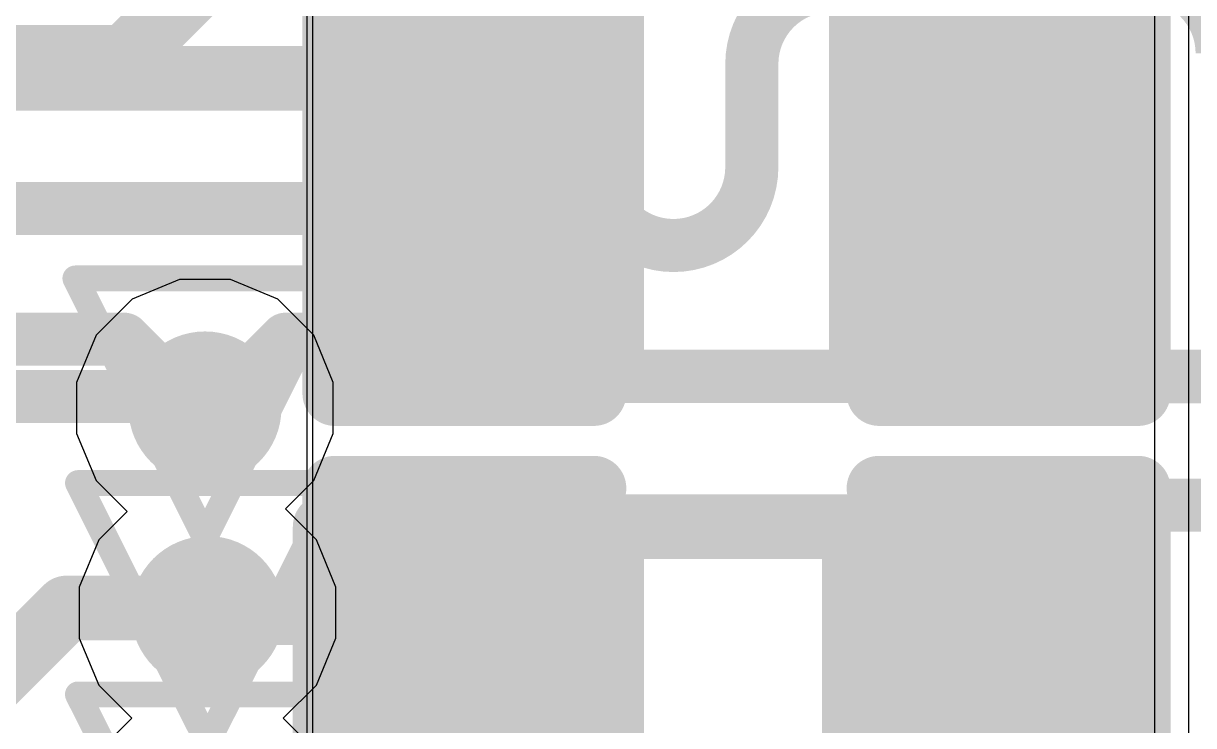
# Model space of a CAD drawing. Header units: inches. Extents: x -6 to 283, y -12 to 154.
# Drawn here: x 13.819 to 16.113, y 3.794 to 5.172 of the extents above; entities that cross this region are included whole.
import ezdxf

# ---------------------------------------------------------------- set-up
doc = ezdxf.new("R2010")
doc.units = ezdxf.units.IN
for name, color, linetype in [('Bottom Layer', 5, 'Continuous'), ('Bottom Overlay', 54, 'Continuous'), ('Bottom Paste', 16, 'Continuous'), ('Bottom Solder', 6, 'Continuous'), ('Drill Drawing', 1, 'Continuous'), ('GND-1', 16, 'Continuous'), ('GND-2', 90, 'Continuous'), ('GND-3', 216, 'Continuous'), ('GND-4', 54, 'Continuous'), ('PWR-1', 156, 'Continuous'), ('PWR-2', 130, 'Continuous'), ('Signal L1', 76, 'Continuous'), ('Signal L2', 6, 'Continuous'), ('Top Layer', 1, 'Continuous'), ('Top Overlay', 2, 'Continuous'), ('Top Paste', 8, 'Continuous'), ('Top Solder', 216, 'Continuous'), ('Via Holes', 16, 'Continuous')]:
    doc.layers.add(name, color=color, linetype=linetype)

# ---------------------------------------------------------------- blocks, each defined once
blk = doc.blocks.new('R___0402_B_89')
at = {"layer": 'Bottom Layer'}
for points in [[(-0.2413, 0.3175), (-0.2413, -0.3175), (-0.6985, -0.3175), (-0.6985, 0.3175)], [(0.6985, 0.3175), (0.6985, -0.3175), (0.2413, -0.3175), (0.2413, 0.3175)]]:
    blk.add_hatch(color=5, dxfattribs=at).paths.add_polyline_path(points)
at = {"layer": 'Bottom Paste'}
for points in [[(-0.2413, 0.3175), (-0.2413, -0.3175), (-0.6985, -0.3175), (-0.6985, 0.3175)], [(0.6985, 0.3175), (0.6985, -0.3175), (0.2413, -0.3175), (0.2413, 0.3175)]]:
    blk.add_hatch(color=16, dxfattribs=at).paths.add_polyline_path(points)
at = {"layer": 'Bottom Solder'}
for points in [[(-0.1863, 0.3725), (-0.1863, -0.3725), (-0.7535, -0.3725), (-0.7535, 0.3725)], [(0.7535, 0.3725), (0.7535, -0.3725), (0.1863, -0.3725), (0.1863, 0.3725)]]:
    blk.add_hatch(color=6, dxfattribs=at).paths.add_polyline_path(points)
at = {"layer": 'Bottom Overlay'}
for points in [[(0.7874, 0.4064, 0.127, 0.127, 0), (-0.7874, 0.4064, 0.127, 0.127, 0)], [(-0.7874, 0.4064, 0.127, 0.127, 0), (-0.7874, -0.4064, 0.127, 0.127, 0)], [(0.7874, 0.4064, 0.127, 0.127, 0), (0.7874, -0.4064, 0.127, 0.127, 0)], [(0.8128, 0.4318, 0.00323, 0.00323, 0), (-0.8128, 0.4318, 0.00323, 0.00323, 0)], [(0.7874, -0.4064, 0.127, 0.127, 0), (-0.7874, -0.4064, 0.127, 0.127, 0)]]:
    blk.add_lwpolyline(points, format="xyseb", dxfattribs=at)
for points in [[(-0.8191, 0.4064, 0.0635, 0.0635, 1), (-0.7556, 0.4064, 0.0635, 0.0635, 1)], [(-0.8191, 0.4064, 0.0635, 0.0635, 1), (-0.7556, 0.4064, 0.0635, 0.0635, 1)], [(0.7556, 0.4064, 0.0635, 0.0635, 1), (0.8191, 0.4064, 0.0635, 0.0635, 1)], [(0.7556, 0.4064, 0.0635, 0.0635, 1), (0.8191, 0.4064, 0.0635, 0.0635, 1)], [(-0.8136, 0.4318, 0.00161, 0.00161, 1), (-0.812, 0.4318, 0.00161, 0.00161, 1)], [(0.812, 0.4318, 0.00161, 0.00161, 1), (0.8136, 0.4318, 0.00161, 0.00161, 1)], [(-0.8191, -0.4064, 0.0635, 0.0635, 1), (-0.7556, -0.4064, 0.0635, 0.0635, 1)], [(-0.8191, -0.4064, 0.0635, 0.0635, 1), (-0.7556, -0.4064, 0.0635, 0.0635, 1)], [(0.7556, -0.4064, 0.0635, 0.0635, 1), (0.8191, -0.4064, 0.0635, 0.0635, 1)], [(0.7556, -0.4064, 0.0635, 0.0635, 1), (0.8191, -0.4064, 0.0635, 0.0635, 1)]]:
    blk.add_lwpolyline(points, format="xyseb", close=True, dxfattribs=at)
blk = doc.blocks.new('C___0402_215')
at = {"layer": 'Top Layer'}
for points in [[(-0.6985, -0.3175), (-0.6985, 0.3175), (-0.2413, 0.3175), (-0.2413, -0.3175)], [(0.2413, -0.3175), (0.2413, 0.3175), (0.6985, 0.3175), (0.6985, -0.3175)]]:
    blk.add_hatch(color=1, dxfattribs=at).paths.add_polyline_path(points)
at = {"layer": 'Top Paste'}
for points in [[(-0.6985, -0.3175), (-0.6985, 0.3175), (-0.2413, 0.3175), (-0.2413, -0.3175)], [(0.2413, -0.3175), (0.2413, 0.3175), (0.6985, 0.3175), (0.6985, -0.3175)]]:
    blk.add_hatch(color=8, dxfattribs=at).paths.add_polyline_path(points)
at = {"layer": 'Top Solder'}
for points in [[(-0.7585, -0.3775), (-0.7585, 0.3775), (-0.1813, 0.3775), (-0.1813, -0.3775)], [(0.1813, -0.3775), (0.1813, 0.3775), (0.7585, 0.3775), (0.7585, -0.3775)]]:
    blk.add_hatch(color=216, dxfattribs=at).paths.add_polyline_path(points)
at = {"layer": 'Top Overlay'}
for points in [[(-0.7874, 0.4064, 0.127, 0.127, 0), (-0.2794, 0.4064, 0.127, 0.127, 0)], [(-0.7874, -0.4064, 0.127, 0.127, 0), (-0.7874, 0.4064, 0.127, 0.127, 0)], [(0.2794, 0.4064, 0.127, 0.127, 0), (0.7874, 0.4064, 0.127, 0.127, 0)], [(0.7874, -0.4064, 0.127, 0.127, 0), (0.7874, 0.4064, 0.127, 0.127, 0)], [(-0.7874, -0.4064, 0.127, 0.127, 0), (-0.2794, -0.4064, 0.127, 0.127, 0)], [(0.2794, -0.4064, 0.127, 0.127, 0), (0.7874, -0.4064, 0.127, 0.127, 0)]]:
    blk.add_lwpolyline(points, format="xyseb", dxfattribs=at)
for points in [[(-0.8191, 0.4064, 0.0635, 0.0635, 1), (-0.7556, 0.4064, 0.0635, 0.0635, 1)], [(-0.8191, 0.4064, 0.0635, 0.0635, 1), (-0.7556, 0.4064, 0.0635, 0.0635, 1)], [(-0.3112, 0.4064, 0.0635, 0.0635, 1), (-0.2477, 0.4064, 0.0635, 0.0635, 1)], [(0.2477, 0.4064, 0.0635, 0.0635, 1), (0.3111, 0.4064, 0.0635, 0.0635, 1)], [(0.7556, 0.4064, 0.0635, 0.0635, 1), (0.8191, 0.4064, 0.0635, 0.0635, 1)], [(0.7556, 0.4064, 0.0635, 0.0635, 1), (0.8191, 0.4064, 0.0635, 0.0635, 1)], [(-0.8191, -0.4064, 0.0635, 0.0635, 1), (-0.7556, -0.4064, 0.0635, 0.0635, 1)], [(-0.8191, -0.4064, 0.0635, 0.0635, 1), (-0.7556, -0.4064, 0.0635, 0.0635, 1)], [(-0.3112, -0.4064, 0.0635, 0.0635, 1), (-0.2477, -0.4064, 0.0635, 0.0635, 1)], [(0.2477, -0.4064, 0.0635, 0.0635, 1), (0.3111, -0.4064, 0.0635, 0.0635, 1)], [(0.7556, -0.4064, 0.0635, 0.0635, 1), (0.8191, -0.4064, 0.0635, 0.0635, 1)], [(0.7556, -0.4064, 0.0635, 0.0635, 1), (0.8191, -0.4064, 0.0635, 0.0635, 1)]]:
    blk.add_lwpolyline(points, format="xyseb", close=True, dxfattribs=at)
blk = doc.blocks.new('C___0402_216')
at = {"layer": 'Top Layer'}
for points in [[(-0.6985, -0.3175), (-0.6985, 0.3175), (-0.2413, 0.3175), (-0.2413, -0.3175)], [(0.2413, -0.3175), (0.2413, 0.3175), (0.6985, 0.3175), (0.6985, -0.3175)]]:
    blk.add_hatch(color=1, dxfattribs=at).paths.add_polyline_path(points)
at = {"layer": 'Top Paste'}
for points in [[(-0.6985, -0.3175), (-0.6985, 0.3175), (-0.2413, 0.3175), (-0.2413, -0.3175)], [(0.2413, -0.3175), (0.2413, 0.3175), (0.6985, 0.3175), (0.6985, -0.3175)]]:
    blk.add_hatch(color=8, dxfattribs=at).paths.add_polyline_path(points)
at = {"layer": 'Top Solder'}
for points in [[(-0.7585, -0.3775), (-0.7585, 0.3775), (-0.1813, 0.3775), (-0.1813, -0.3775)], [(0.1813, -0.3775), (0.1813, 0.3775), (0.7585, 0.3775), (0.7585, -0.3775)]]:
    blk.add_hatch(color=216, dxfattribs=at).paths.add_polyline_path(points)
at = {"layer": 'Top Overlay'}
for points in [[(-0.7874, 0.4064, 0.127, 0.127, 0), (-0.2794, 0.4064, 0.127, 0.127, 0)], [(-0.7874, -0.4064, 0.127, 0.127, 0), (-0.7874, 0.4064, 0.127, 0.127, 0)], [(0.2794, 0.4064, 0.127, 0.127, 0), (0.7874, 0.4064, 0.127, 0.127, 0)], [(0.7874, -0.4064, 0.127, 0.127, 0), (0.7874, 0.4064, 0.127, 0.127, 0)], [(-0.7874, -0.4064, 0.127, 0.127, 0), (-0.2794, -0.4064, 0.127, 0.127, 0)], [(0.2794, -0.4064, 0.127, 0.127, 0), (0.7874, -0.4064, 0.127, 0.127, 0)]]:
    blk.add_lwpolyline(points, format="xyseb", dxfattribs=at)
for points in [[(-0.8191, 0.4064, 0.0635, 0.0635, 1), (-0.7556, 0.4064, 0.0635, 0.0635, 1)], [(-0.8191, 0.4064, 0.0635, 0.0635, 1), (-0.7556, 0.4064, 0.0635, 0.0635, 1)], [(-0.3111, 0.4064, 0.0635, 0.0635, 1), (-0.2477, 0.4064, 0.0635, 0.0635, 1)], [(0.2477, 0.4064, 0.0635, 0.0635, 1), (0.3111, 0.4064, 0.0635, 0.0635, 1)], [(0.7556, 0.4064, 0.0635, 0.0635, 1), (0.8191, 0.4064, 0.0635, 0.0635, 1)], [(0.7556, 0.4064, 0.0635, 0.0635, 1), (0.8191, 0.4064, 0.0635, 0.0635, 1)], [(-0.8191, -0.4064, 0.0635, 0.0635, 1), (-0.7556, -0.4064, 0.0635, 0.0635, 1)], [(-0.8191, -0.4064, 0.0635, 0.0635, 1), (-0.7556, -0.4064, 0.0635, 0.0635, 1)], [(-0.3111, -0.4064, 0.0635, 0.0635, 1), (-0.2477, -0.4064, 0.0635, 0.0635, 1)], [(0.2477, -0.4064, 0.0635, 0.0635, 1), (0.3111, -0.4064, 0.0635, 0.0635, 1)], [(0.7556, -0.4064, 0.0635, 0.0635, 1), (0.8191, -0.4064, 0.0635, 0.0635, 1)], [(0.7556, -0.4064, 0.0635, 0.0635, 1), (0.8191, -0.4064, 0.0635, 0.0635, 1)]]:
    blk.add_lwpolyline(points, format="xyseb", close=True, dxfattribs=at)

msp = doc.modelspace()

# ---------------------------------------------------------------- hatches: boundary and pattern name
at = {"layer": 'Bottom Layer'}
h = msp.add_hatch(color=5, dxfattribs=at)
edge = h.paths.add_edge_path()
edge.add_arc((14.1751, 4.4172), 0.15, 0, 360)
h = msp.add_hatch(color=5, dxfattribs=at)
edge = h.paths.add_edge_path()
edge.add_arc((14.1802, 4.0157), 0.15, 0, 360)
at = {"layer": 'GND-1'}
h = msp.add_hatch(color=16, dxfattribs=at)
edge = h.paths.add_edge_path()
edge.add_arc((14.1751, 4.4172), 0.15, 0, 360)
h = msp.add_hatch(color=16, dxfattribs=at)
edge = h.paths.add_edge_path()
edge.add_arc((14.1802, 4.0157), 0.15, 0, 360)
at = {"layer": 'GND-2'}
h = msp.add_hatch(color=90, dxfattribs=at)
edge = h.paths.add_edge_path()
edge.add_arc((14.1751, 4.4172), 0.15, 0, 360)
h = msp.add_hatch(color=90, dxfattribs=at)
edge = h.paths.add_edge_path()
edge.add_arc((14.1802, 4.0157), 0.15, 0, 360)
at = {"layer": 'GND-3'}
h = msp.add_hatch(color=216, dxfattribs=at)
edge = h.paths.add_edge_path()
edge.add_arc((14.1751, 4.4172), 0.15, 0, 360)
h = msp.add_hatch(color=216, dxfattribs=at)
edge = h.paths.add_edge_path()
edge.add_arc((14.1802, 4.0157), 0.15, 0, 360)
at = {"layer": 'GND-4'}
h = msp.add_hatch(color=54, dxfattribs=at)
edge = h.paths.add_edge_path()
edge.add_arc((14.1751, 4.4172), 0.15, 0, 360)
h = msp.add_hatch(color=54, dxfattribs=at)
edge = h.paths.add_edge_path()
edge.add_arc((14.1802, 4.0157), 0.15, 0, 360)
at = {"layer": 'PWR-1'}
h = msp.add_hatch(color=156, dxfattribs=at)
edge = h.paths.add_edge_path()
edge.add_arc((14.1751, 4.4172), 0.15, 0, 360)
h = msp.add_hatch(color=156, dxfattribs=at)
edge = h.paths.add_edge_path()
edge.add_arc((14.1802, 4.0157), 0.15, 0, 360)
at = {"layer": 'PWR-2'}
h = msp.add_hatch(color=130, dxfattribs=at)
edge = h.paths.add_edge_path()
edge.add_arc((14.1751, 4.4172), 0.15, 0, 360)
h = msp.add_hatch(color=130, dxfattribs=at)
edge = h.paths.add_edge_path()
edge.add_arc((14.1802, 4.0157), 0.15, 0, 360)
at = {"layer": 'Signal L1'}
h = msp.add_hatch(color=76, dxfattribs=at)
edge = h.paths.add_edge_path()
edge.add_arc((14.1751, 4.4172), 0.15, 0, 360)
h = msp.add_hatch(color=76, dxfattribs=at)
edge = h.paths.add_edge_path()
edge.add_arc((14.1802, 4.0157), 0.15, 0, 360)
at = {"layer": 'Signal L2'}
h = msp.add_hatch(color=6, dxfattribs=at)
edge = h.paths.add_edge_path()
edge.add_arc((14.1751, 4.4172), 0.15, 0, 360)
h = msp.add_hatch(color=6, dxfattribs=at)
edge = h.paths.add_edge_path()
edge.add_arc((14.1802, 4.0157), 0.15, 0, 360)
at = {"layer": 'Top Layer'}
h = msp.add_hatch(color=1, dxfattribs=at)
edge = h.paths.add_edge_path()
edge.add_arc((14.1751, 4.4172), 0.15, 0, 360)
h = msp.add_hatch(color=1, dxfattribs=at)
edge = h.paths.add_edge_path()
edge.add_arc((14.1802, 4.0157), 0.15, 0, 360)
at = {"layer": 'Via Holes'}
h = msp.add_hatch(color=7, dxfattribs=at)
edge = h.paths.add_edge_path()
edge.add_arc((14.1751, 4.4172), 0.075, 0, 360)
h = msp.add_hatch(color=7, dxfattribs=at)
edge = h.paths.add_edge_path()
edge.add_arc((14.1802, 4.0157), 0.075, 0, 360)

# ---------------------------------------------------------------- linework, layer by layer
at = {"layer": 'Bottom Layer'}
msp.add_line((14.3749, 5.8935), (14.3749, 1.3183), dxfattribs=at)
for points in [[(14.0192, 5.1051, 0.127, 0.127, 0), (14.5632, 5.6491, 0.127, 0.127, 0)], [(15.8618, 5.1129, 0.1041, 0.1041, -1), (16.1691, 5.1129, 0.1041, 0.1041, 0)], [(15.2471, 5.092, 0.1041, 0.1041, -1), (15.5544, 5.092, 0.1041, 0.1041, 0)], [(14.6324, 5.0502, 0.1041, 0.1041, -1), (14.9398, 5.0502, 0.1041, 0.1041, 0)], [(11.7449, 5.1051, 0.127, 0.127, 0), (14.0192, 5.1051, 0.127, 0.127, 0)], [(15.8618, 4.8894, 0.1041, 0.1041, 0), (15.8618, 5.1129, 0.1041, 0.1041, 0)], [(15.2471, 4.8894, 0.1041, 0.1041, 0), (15.2471, 5.092, 0.1041, 0.1041, 0)], [(15.5544, 4.8894, 0.1041, 0.1041, 0), (15.5544, 5.092, 0.1041, 0.1041, 0)], [(14.6324, 4.9622, 0.1041, 0.1041, 0), (14.6324, 5.0502, 0.1041, 0.1041, 0)], [(14.9398, 4.8894, 0.1041, 0.1041, 0), (14.9398, 5.0502, 0.1041, 0.1041, 0)], [(14.6324, 4.9622, 0.1041, 0.1041, -0.414214), (14.4787, 4.8085, 0.1041, 0.1041, 0)], [(15.2471, 4.8894, 0.1041, 0.1041, -1), (14.9398, 4.8894, 0.1041, 0.1041, 0)], [(15.8618, 4.8894, 0.1041, 0.1041, -1), (15.5544, 4.8894, 0.1041, 0.1041, 0)], [(12.7829, 4.8085, 0.1041, 0.1041, 0), (14.4267, 4.8085, 0.1041, 0.1041, 0)], [(14.4267, 4.8085, 0.1041, 0.1041, 0), (14.4787, 4.8085, 0.1041, 0.1041, 0)], [(13.1585, 4.552, 0.1041, 0.1041, 0), (14.0162, 4.552, 0.1041, 0.1041, 0)], [(14.0162, 4.552, 0.1041, 0.1041, 0), (14.1109, 4.4573, 0.1041, 0.1041, 0)], [(14.1993, 4.4172, 0.1041, 0.1041, 0), (14.3341, 4.552, 0.1041, 0.1041, 0)], [(14.3341, 4.552, 0.1041, 0.1041, 0), (14.6207, 4.552, 0.1041, 0.1041, 0)], [(14.6207, 4.552, 0.1041, 0.1041, 0), (14.6936, 4.4791, 0.1041, 0.1041, 0)], [(14.6936, 4.4791, 0.1041, 0.1041, 0), (16.4472, 4.4791, 0.1041, 0.1041, 0)], [(14.1109, 4.4573, 0.1041, 0.1041, 0), (14.1751, 4.4573, 0.1041, 0.1041, 0)], [(14.1751, 4.4172, 0.1041, 0.1041, 0), (14.1993, 4.4172, 0.1041, 0.1041, 0)], [(13.4843, 3.605, 0.127, 0.127, 0), (13.904, 4.0246, 0.127, 0.127, 0)], [(13.904, 4.0246, 0.127, 0.127, 0), (14.1713, 4.0246, 0.127, 0.127, 0)], [(14.1713, 4.0246, 0.127, 0.127, 0), (14.1802, 4.0157, 0.127, 0.127, 0)]]:
    msp.add_lwpolyline(points, format="xyseb", dxfattribs=at)
for points in [[(13.9875, 5.1051, 0.0635, 0.0635, 1), (14.051, 5.1051, 0.0635, 0.0635, 1)], [(13.9875, 5.1051, 0.0635, 0.0635, 1), (14.051, 5.1051, 0.0635, 0.0635, 1)], [(15.8357, 5.1129, 0.0521, 0.0521, 1), (15.8878, 5.1129, 0.0521, 0.0521, 1)], [(15.8357, 5.1129, 0.0521, 0.0521, 1), (15.8878, 5.1129, 0.0521, 0.0521, 1)], [(15.2211, 5.092, 0.0521, 0.0521, 1), (15.2731, 5.092, 0.0521, 0.0521, 1)], [(15.2211, 5.092, 0.0521, 0.0521, 1), (15.2731, 5.092, 0.0521, 0.0521, 1)], [(15.5284, 5.092, 0.0521, 0.0521, 1), (15.5805, 5.092, 0.0521, 0.0521, 1)], [(15.5284, 5.092, 0.0521, 0.0521, 1), (15.5805, 5.092, 0.0521, 0.0521, 1)], [(14.6064, 5.0502, 0.0521, 0.0521, 1), (14.6585, 5.0502, 0.0521, 0.0521, 1)], [(14.6064, 5.0502, 0.0521, 0.0521, 1), (14.6585, 5.0502, 0.0521, 0.0521, 1)], [(14.9137, 5.0502, 0.0521, 0.0521, 1), (14.9658, 5.0502, 0.0521, 0.0521, 1)], [(14.9137, 5.0502, 0.0521, 0.0521, 1), (14.9658, 5.0502, 0.0521, 0.0521, 1)], [(14.6064, 4.9622, 0.0521, 0.0521, 1), (14.6585, 4.9622, 0.0521, 0.0521, 1)], [(14.6064, 4.9622, 0.0521, 0.0521, 1), (14.6585, 4.9622, 0.0521, 0.0521, 1)], [(14.9137, 4.8894, 0.0521, 0.0521, 1), (14.9658, 4.8894, 0.0521, 0.0521, 1)], [(14.9137, 4.8894, 0.0521, 0.0521, 1), (14.9658, 4.8894, 0.0521, 0.0521, 1)], [(15.2211, 4.8894, 0.0521, 0.0521, 1), (15.2731, 4.8894, 0.0521, 0.0521, 1)], [(15.2211, 4.8894, 0.0521, 0.0521, 1), (15.2731, 4.8894, 0.0521, 0.0521, 1)], [(15.5284, 4.8894, 0.0521, 0.0521, 1), (15.5805, 4.8894, 0.0521, 0.0521, 1)], [(15.5284, 4.8894, 0.0521, 0.0521, 1), (15.5805, 4.8894, 0.0521, 0.0521, 1)], [(15.8357, 4.8894, 0.0521, 0.0521, 1), (15.8878, 4.8894, 0.0521, 0.0521, 1)], [(15.8357, 4.8894, 0.0521, 0.0521, 1), (15.8878, 4.8894, 0.0521, 0.0521, 1)], [(14.4006, 4.8085, 0.0521, 0.0521, 1), (14.4527, 4.8085, 0.0521, 0.0521, 1)], [(14.4006, 4.8085, 0.0521, 0.0521, 1), (14.4527, 4.8085, 0.0521, 0.0521, 1)], [(14.4527, 4.8085, 0.0521, 0.0521, 1), (14.5048, 4.8085, 0.0521, 0.0521, 1)], [(14.4527, 4.8085, 0.0521, 0.0521, 1), (14.5048, 4.8085, 0.0521, 0.0521, 1)], [(13.9902, 4.552, 0.0521, 0.0521, 1), (14.0422, 4.552, 0.0521, 0.0521, 1)], [(13.9902, 4.552, 0.0521, 0.0521, 1), (14.0422, 4.552, 0.0521, 0.0521, 1)], [(14.308, 4.552, 0.0521, 0.0521, 1), (14.3601, 4.552, 0.0521, 0.0521, 1)], [(14.308, 4.552, 0.0521, 0.0521, 1), (14.3601, 4.552, 0.0521, 0.0521, 1)], [(14.5947, 4.552, 0.0521, 0.0521, 1), (14.6468, 4.552, 0.0521, 0.0521, 1)], [(14.5947, 4.552, 0.0521, 0.0521, 1), (14.6468, 4.552, 0.0521, 0.0521, 1)], [(14.6675, 4.4791, 0.0521, 0.0521, 1), (14.7196, 4.4791, 0.0521, 0.0521, 1)], [(14.6675, 4.4791, 0.0521, 0.0521, 1), (14.7196, 4.4791, 0.0521, 0.0521, 1)], [(14.0848, 4.4573, 0.0521, 0.0521, 1), (14.1369, 4.4573, 0.0521, 0.0521, 1)], [(14.0848, 4.4573, 0.0521, 0.0521, 1), (14.1369, 4.4573, 0.0521, 0.0521, 1)], [(14.1491, 4.4573, 0.0521, 0.0521, 1), (14.2012, 4.4573, 0.0521, 0.0521, 1)], [(14.1491, 4.4172, 0.0521, 0.0521, 1), (14.2012, 4.4172, 0.0521, 0.0521, 1)], [(14.1733, 4.4172, 0.0521, 0.0521, 1), (14.2254, 4.4172, 0.0521, 0.0521, 1)], [(14.1733, 4.4172, 0.0521, 0.0521, 1), (14.2254, 4.4172, 0.0521, 0.0521, 1)], [(13.8722, 4.0246, 0.0635, 0.0635, 1), (13.9357, 4.0246, 0.0635, 0.0635, 1)], [(13.8722, 4.0246, 0.0635, 0.0635, 1), (13.9357, 4.0246, 0.0635, 0.0635, 1)], [(14.1396, 4.0246, 0.0635, 0.0635, 1), (14.2031, 4.0246, 0.0635, 0.0635, 1)], [(14.1396, 4.0246, 0.0635, 0.0635, 1), (14.2031, 4.0246, 0.0635, 0.0635, 1)], [(14.1485, 4.0157, 0.0635, 0.0635, 1), (14.212, 4.0157, 0.0635, 0.0635, 1)]]:
    msp.add_lwpolyline(points, format="xyseb", close=True, dxfattribs=at)
at = {"layer": 'Drill Drawing'}
for points in [[(13.9211, 4.6712, 0.0508, 0.0508, 0), (14.4291, 4.6712, 0.0508, 0.0508, 0)], [(13.9211, 4.6712, 0.0508, 0.0508, 0), (14.1751, 4.1632, 0.0508, 0.0508, 0)], [(14.1751, 4.1632, 0.0508, 0.0508, 0), (14.4291, 4.6712, 0.0508, 0.0508, 0)], [(13.9262, 4.2697, 0.0508, 0.0508, 0), (14.4342, 4.2697, 0.0508, 0.0508, 0)], [(13.9262, 4.2697, 0.0508, 0.0508, 0), (14.1802, 3.7617, 0.0508, 0.0508, 0)], [(14.1802, 3.7617, 0.0508, 0.0508, 0), (14.4342, 4.2697, 0.0508, 0.0508, 0)], [(13.9261, 3.855, 0.0508, 0.0508, 0), (14.4341, 3.855, 0.0508, 0.0508, 0)], [(13.9261, 3.855, 0.0508, 0.0508, 0), (14.1801, 3.347, 0.0508, 0.0508, 0)], [(14.1801, 3.347, 0.0508, 0.0508, 0), (14.4341, 3.855, 0.0508, 0.0508, 0)]]:
    msp.add_lwpolyline(points, format="xyseb", dxfattribs=at)
for points in [[(13.9084, 4.6712, 0.0254, 0.0254, 1), (13.9338, 4.6712, 0.0254, 0.0254, 1)], [(13.9084, 4.6712, 0.0254, 0.0254, 1), (13.9338, 4.6712, 0.0254, 0.0254, 1)], [(14.4164, 4.6712, 0.0254, 0.0254, 1), (14.4418, 4.6712, 0.0254, 0.0254, 1)], [(14.4164, 4.6712, 0.0254, 0.0254, 1), (14.4418, 4.6712, 0.0254, 0.0254, 1)], [(13.9135, 4.2697, 0.0254, 0.0254, 1), (13.9389, 4.2697, 0.0254, 0.0254, 1)], [(13.9135, 4.2697, 0.0254, 0.0254, 1), (13.9389, 4.2697, 0.0254, 0.0254, 1)], [(14.4215, 4.2697, 0.0254, 0.0254, 1), (14.4469, 4.2697, 0.0254, 0.0254, 1)], [(14.4215, 4.2697, 0.0254, 0.0254, 1), (14.4469, 4.2697, 0.0254, 0.0254, 1)], [(14.1624, 4.1632, 0.0254, 0.0254, 1), (14.1878, 4.1632, 0.0254, 0.0254, 1)], [(14.1624, 4.1632, 0.0254, 0.0254, 1), (14.1878, 4.1632, 0.0254, 0.0254, 1)], [(13.9134, 3.855, 0.0254, 0.0254, 1), (13.9388, 3.855, 0.0254, 0.0254, 1)], [(13.9134, 3.855, 0.0254, 0.0254, 1), (13.9388, 3.855, 0.0254, 0.0254, 1)], [(14.4214, 3.855, 0.0254, 0.0254, 1), (14.4468, 3.855, 0.0254, 0.0254, 1)], [(14.4214, 3.855, 0.0254, 0.0254, 1), (14.4468, 3.855, 0.0254, 0.0254, 1)]]:
    msp.add_lwpolyline(points, format="xyseb", close=True, dxfattribs=at)
at = {"layer": 'GND-1'}
for p, q in [((14.1251, 4.6688), (14.0326, 4.6305)), ((14.2252, 4.6688), (14.1251, 4.6688)), ((14.3177, 4.6305), (14.2252, 4.6688)), ((14.0326, 4.6305), (13.9618, 4.5598)), ((14.3884, 4.5598), (14.3177, 4.6305)), ((13.9618, 4.5598), (13.9235, 4.4673)), ((14.4267, 4.4673), (14.3884, 4.5598)), ((13.9235, 4.4673), (13.9235, 4.3672)), ((14.4267, 4.3672), (14.4267, 4.4673)), ((13.9235, 4.3672), (13.9618, 4.2747)), ((14.3884, 4.2747), (14.4267, 4.3672)), ((13.9618, 4.2747), (14.0226, 4.2139)), ((14.3327, 4.219), (14.3884, 4.2747)), ((14.0226, 4.2139), (13.9669, 4.1582)), ((14.3935, 4.1582), (14.3327, 4.219)), ((13.9669, 4.1582), (13.9286, 4.0657)), ((14.4318, 4.0657), (14.3935, 4.1582)), ((13.9286, 4.0657), (13.9286, 3.9656)), ((14.4318, 3.9656), (14.4318, 4.0657)), ((13.9286, 3.9656), (13.9669, 3.8732)), ((14.3935, 3.8732), (14.4318, 3.9656)), ((13.9669, 3.8732), (14.0317, 3.8084)), ((14.3286, 3.8083), (14.3935, 3.8732)), ((14.0317, 3.8084), (13.9668, 3.7435)), ((14.3934, 3.7435), (14.3286, 3.8083))]:
    msp.add_line(p, q, dxfattribs=at)
at = {"layer": 'GND-2'}
for p, q in [((14.1251, 4.6688), (14.0326, 4.6305)), ((14.2252, 4.6688), (14.1251, 4.6688)), ((14.3177, 4.6305), (14.2252, 4.6688)), ((14.0326, 4.6305), (13.9618, 4.5598)), ((14.3884, 4.5598), (14.3177, 4.6305)), ((13.9618, 4.5598), (13.9235, 4.4673)), ((14.4267, 4.4673), (14.3884, 4.5598)), ((13.9235, 4.4673), (13.9235, 4.3672)), ((14.4267, 4.3672), (14.4267, 4.4673)), ((13.9235, 4.3672), (13.9618, 4.2747)), ((14.3884, 4.2747), (14.4267, 4.3672)), ((13.9618, 4.2747), (14.0226, 4.2139)), ((14.3327, 4.219), (14.3884, 4.2747)), ((14.0226, 4.2139), (13.9669, 4.1582)), ((14.3935, 4.1582), (14.3327, 4.219)), ((13.9669, 4.1582), (13.9286, 4.0657)), ((14.4318, 4.0657), (14.3935, 4.1582)), ((13.9286, 4.0657), (13.9286, 3.9656)), ((14.4318, 3.9656), (14.4318, 4.0657)), ((13.9286, 3.9656), (13.9669, 3.8732)), ((14.3935, 3.8732), (14.4318, 3.9656)), ((13.9669, 3.8732), (14.0317, 3.8084)), ((14.3286, 3.8083), (14.3935, 3.8732)), ((14.0317, 3.8084), (13.9668, 3.7435)), ((14.3934, 3.7435), (14.3286, 3.8083))]:
    msp.add_line(p, q, dxfattribs=at)
at = {"layer": 'GND-3'}
for p, q in [((14.1251, 4.6688), (14.0326, 4.6305)), ((14.2252, 4.6688), (14.1251, 4.6688)), ((14.3177, 4.6305), (14.2252, 4.6688)), ((14.0326, 4.6305), (13.9618, 4.5598)), ((14.3884, 4.5598), (14.3177, 4.6305)), ((13.9618, 4.5598), (13.9235, 4.4673)), ((14.4267, 4.4673), (14.3884, 4.5598)), ((13.9235, 4.4673), (13.9235, 4.3672)), ((14.4267, 4.3672), (14.4267, 4.4673)), ((13.9235, 4.3672), (13.9618, 4.2747)), ((14.3884, 4.2747), (14.4267, 4.3672)), ((13.9618, 4.2747), (14.0226, 4.2139)), ((14.3327, 4.219), (14.3884, 4.2747)), ((14.0226, 4.2139), (13.9669, 4.1582)), ((14.3935, 4.1582), (14.3327, 4.219)), ((13.9669, 4.1582), (13.9286, 4.0657)), ((14.4318, 4.0657), (14.3935, 4.1582)), ((13.9286, 4.0657), (13.9286, 3.9656)), ((14.4318, 3.9656), (14.4318, 4.0657)), ((13.9286, 3.9656), (13.9669, 3.8732)), ((14.3935, 3.8732), (14.4318, 3.9656)), ((13.9669, 3.8732), (14.0317, 3.8084)), ((14.3286, 3.8083), (14.3935, 3.8732)), ((14.0317, 3.8084), (13.9668, 3.7435)), ((14.3934, 3.7435), (14.3286, 3.8083))]:
    msp.add_line(p, q, dxfattribs=at)
at = {"layer": 'GND-4'}
for p, q in [((14.1251, 4.6688), (14.0326, 4.6305)), ((14.2252, 4.6688), (14.1251, 4.6688)), ((14.3177, 4.6305), (14.2252, 4.6688)), ((14.0326, 4.6305), (13.9618, 4.5598)), ((14.3884, 4.5598), (14.3177, 4.6305)), ((13.9618, 4.5598), (13.9235, 4.4673)), ((14.4267, 4.4673), (14.3884, 4.5598)), ((13.9235, 4.4673), (13.9235, 4.3672)), ((14.4267, 4.3672), (14.4267, 4.4673)), ((13.9235, 4.3672), (13.9618, 4.2747)), ((14.3884, 4.2747), (14.4267, 4.3672)), ((13.9618, 4.2747), (14.0226, 4.2139)), ((14.3327, 4.219), (14.3884, 4.2747)), ((14.0226, 4.2139), (13.9669, 4.1582)), ((14.3935, 4.1582), (14.3327, 4.219)), ((13.9669, 4.1582), (13.9286, 4.0657)), ((14.4318, 4.0657), (14.3935, 4.1582)), ((13.9286, 4.0657), (13.9286, 3.9656)), ((14.4318, 3.9656), (14.4318, 4.0657)), ((13.9286, 3.9656), (13.9669, 3.8732)), ((14.3935, 3.8732), (14.4318, 3.9656)), ((13.9669, 3.8732), (14.0317, 3.8084)), ((14.3286, 3.8083), (14.3935, 3.8732)), ((14.0317, 3.8084), (13.9668, 3.7435)), ((14.3934, 3.7435), (14.3286, 3.8083))]:
    msp.add_line(p, q, dxfattribs=at)
at = {"layer": 'PWR-1'}
for p, q in [((14.1251, 4.6688), (14.0326, 4.6305)), ((14.2252, 4.6688), (14.1251, 4.6688)), ((14.3177, 4.6305), (14.2252, 4.6688)), ((14.0326, 4.6305), (13.9618, 4.5598)), ((14.3884, 4.5598), (14.3177, 4.6305)), ((13.9618, 4.5598), (13.9235, 4.4673)), ((14.4267, 4.4673), (14.3884, 4.5598)), ((13.9235, 4.4673), (13.9235, 4.3672)), ((14.4267, 4.3672), (14.4267, 4.4673)), ((13.9235, 4.3672), (13.9618, 4.2747)), ((14.3884, 4.2747), (14.4267, 4.3672)), ((13.9618, 4.2747), (14.0226, 4.2139)), ((14.3327, 4.219), (14.3884, 4.2747)), ((14.0226, 4.2139), (13.9669, 4.1582)), ((14.3935, 4.1582), (14.3327, 4.219)), ((13.9669, 4.1582), (13.9286, 4.0657)), ((14.4318, 4.0657), (14.3935, 4.1582)), ((13.9286, 4.0657), (13.9286, 3.9656)), ((14.4318, 3.9656), (14.4318, 4.0657)), ((13.9286, 3.9656), (13.9669, 3.8732)), ((14.3935, 3.8732), (14.4318, 3.9656)), ((13.9669, 3.8732), (14.0317, 3.8084)), ((14.3286, 3.8083), (14.3935, 3.8732)), ((14.0317, 3.8084), (13.9668, 3.7435)), ((14.3934, 3.7435), (14.3286, 3.8083))]:
    msp.add_line(p, q, dxfattribs=at)
at = {"layer": 'PWR-2'}
for p, q in [((14.1251, 4.6688), (14.0326, 4.6305)), ((14.2252, 4.6688), (14.1251, 4.6688)), ((14.3177, 4.6305), (14.2252, 4.6688)), ((14.0326, 4.6305), (13.9618, 4.5598)), ((14.3884, 4.5598), (14.3177, 4.6305)), ((13.9618, 4.5598), (13.9235, 4.4673)), ((14.4267, 4.4673), (14.3884, 4.5598)), ((13.9235, 4.4673), (13.9235, 4.3672)), ((14.4267, 4.3672), (14.4267, 4.4673)), ((13.9235, 4.3672), (13.9618, 4.2747)), ((14.3884, 4.2747), (14.4267, 4.3672)), ((13.9618, 4.2747), (14.0226, 4.2139)), ((14.3327, 4.219), (14.3884, 4.2747)), ((14.0226, 4.2139), (13.9669, 4.1582)), ((14.3935, 4.1582), (14.3327, 4.219)), ((13.9669, 4.1582), (13.9286, 4.0657)), ((14.4318, 4.0657), (14.3935, 4.1582)), ((13.9286, 4.0657), (13.9286, 3.9656)), ((14.4318, 3.9656), (14.4318, 4.0657)), ((13.9286, 3.9656), (13.9669, 3.8732)), ((14.3935, 3.8732), (14.4318, 3.9656)), ((13.9669, 3.8732), (14.0317, 3.8084)), ((14.3286, 3.8083), (14.3935, 3.8732)), ((14.0317, 3.8084), (13.9668, 3.7435)), ((14.3934, 3.7435), (14.3286, 3.8083))]:
    msp.add_line(p, q, dxfattribs=at)
at = {"layer": 'Signal L1'}
for p, q in [((16.103, 6.3061), (16.103, -1.8802)), ((14.1251, 4.6688), (14.0326, 4.6305)), ((14.2252, 4.6688), (14.1251, 4.6688)), ((14.3177, 4.6305), (14.2252, 4.6688)), ((14.0326, 4.6305), (13.9618, 4.5598)), ((14.3884, 4.5598), (14.3177, 4.6305)), ((13.9618, 4.5598), (13.9235, 4.4673)), ((14.4267, 4.4673), (14.3884, 4.5598)), ((13.9235, 4.4673), (13.9235, 4.3672)), ((14.4267, 4.3672), (14.4267, 4.4673)), ((13.9235, 4.3672), (13.9618, 4.2747)), ((14.3884, 4.2747), (14.4267, 4.3672)), ((13.9618, 4.2747), (14.0226, 4.2139)), ((14.3327, 4.219), (14.3884, 4.2747)), ((14.0226, 4.2139), (13.9669, 4.1582)), ((14.3935, 4.1582), (14.3327, 4.219)), ((13.9669, 4.1582), (13.9286, 4.0657)), ((14.4318, 4.0657), (14.3935, 4.1582)), ((13.9286, 4.0657), (13.9286, 3.9656)), ((14.4318, 3.9656), (14.4318, 4.0657)), ((13.9286, 3.9656), (13.9669, 3.8732)), ((14.3935, 3.8732), (14.4318, 3.9656)), ((13.9669, 3.8732), (14.0317, 3.8084)), ((14.3286, 3.8083), (14.3935, 3.8732)), ((14.0317, 3.8084), (13.9668, 3.7435)), ((14.3934, 3.7435), (14.3286, 3.8083))]:
    msp.add_line(p, q, dxfattribs=at)
at = {"layer": 'Signal L2'}
for p, q in [((16.0364, 17.5442), (16.0364, -6.4924)), ((14.1251, 4.6688), (14.0326, 4.6305)), ((14.2252, 4.6688), (14.1251, 4.6688)), ((14.3177, 4.6305), (14.2252, 4.6688)), ((14.0326, 4.6305), (13.9618, 4.5598)), ((14.3884, 4.5598), (14.3177, 4.6305)), ((13.9618, 4.5598), (13.9235, 4.4673)), ((14.4267, 4.4673), (14.3884, 4.5598)), ((13.9235, 4.4673), (13.9235, 4.3672)), ((14.4267, 4.3672), (14.4267, 4.4673)), ((13.9235, 4.3672), (13.9618, 4.2747)), ((14.3884, 4.2747), (14.4267, 4.3672)), ((13.9618, 4.2747), (14.0226, 4.2139)), ((14.3327, 4.219), (14.3884, 4.2747)), ((14.0226, 4.2139), (13.9669, 4.1582)), ((14.3935, 4.1582), (14.3327, 4.219)), ((13.9669, 4.1582), (13.9286, 4.0657)), ((14.4318, 4.0657), (14.3935, 4.1582)), ((13.9286, 4.0657), (13.9286, 3.9656)), ((14.4318, 3.9656), (14.4318, 4.0657)), ((13.9286, 3.9656), (13.9669, 3.8732)), ((14.3935, 3.8732), (14.4318, 3.9656)), ((13.9669, 3.8732), (14.0317, 3.8084)), ((14.3286, 3.8083), (14.3935, 3.8732)), ((14.0317, 3.8084), (13.9668, 3.7435)), ((14.3934, 3.7435), (14.3286, 3.8083))]:
    msp.add_line(p, q, dxfattribs=at)
at = {"layer": 'Top Layer'}
msp.add_line((14.3861, 7.2919), (14.3861, 0.3242), dxfattribs=at)
for points in [[(13.4362, 5.0637, 0.127, 0.127, 0), (14.582, 5.0637, 0.127, 0.127, 0)], [(14.582, 5.0637, 0.127, 0.127, 0), (14.7471, 4.8986, 0.127, 0.127, 0)], [(14.7471, 4.8384, 0.1778, 0.1778, 0), (14.7471, 4.8765, 0.1778, 0.1778, 0)], [(14.7471, 4.8384, 0.127, 0.127, 0), (14.7471, 4.8986, 0.127, 0.127, 0)], [(15.6867, 4.762, 0.1041, 0.1041, 0), (15.6867, 4.8514, 0.1041, 0.1041, 0)], [(15.6867, 4.762, 0.1041, 0.1041, 0), (15.8634, 4.5853, 0.1041, 0.1041, 0)], [(15.8634, 4.5853, 0.1041, 0.1041, 0), (15.8728, 4.5853, 0.1041, 0.1041, 0)], [(15.8728, 4.5853, 0.1041, 0.1041, 0), (15.9801, 4.4781, 0.1041, 0.1041, 0)], [(15.9801, 4.4781, 0.1041, 0.1041, 0), (16.2951, 4.4781, 0.1041, 0.1041, 0)], [(13.7661, 4.4398, 0.1041, 0.1041, 0), (14.1526, 4.4398, 0.1041, 0.1041, 0)], [(14.1526, 4.4398, 0.1041, 0.1041, 0), (14.1751, 4.4172, 0.1041, 0.1041, 0)], [(15.8728, 4.1188, 0.1041, 0.1041, 0), (15.9801, 4.2261, 0.1041, 0.1041, 0)], [(15.9801, 4.2261, 0.1041, 0.1041, 0), (16.2951, 4.2261, 0.1041, 0.1041, 0)], [(15.6867, 3.9422, 0.1041, 0.1041, 0), (15.8634, 4.1188, 0.1041, 0.1041, 0)], [(15.8634, 4.1188, 0.1041, 0.1041, 0), (15.8728, 4.1188, 0.1041, 0.1041, 0)], [(14.6129, 4.0157, 0.127, 0.127, 0), (14.6218, 4.0246, 0.127, 0.127, 0)], [(14.1802, 4.0157, 0.127, 0.127, 0), (14.6129, 4.0157, 0.127, 0.127, 0)], [(14.6218, 3.9484, 0.127, 0.127, 0), (14.7471, 3.8231, 0.127, 0.127, 0)], [(15.6867, 3.8527, 0.1041, 0.1041, 0), (15.6867, 3.9422, 0.1041, 0.1041, 0)]]:
    msp.add_lwpolyline(points, format="xyseb", dxfattribs=at)
for points in [[(14.5502, 5.0637, 0.0635, 0.0635, 1), (14.6137, 5.0637, 0.0635, 0.0635, 1)], [(14.5502, 5.0637, 0.0635, 0.0635, 1), (14.6137, 5.0637, 0.0635, 0.0635, 1)], [(14.7026, 4.8765, 0.0889, 0.0889, 1), (14.7915, 4.8765, 0.0889, 0.0889, 1)], [(14.7153, 4.8986, 0.0635, 0.0635, 1), (14.7788, 4.8986, 0.0635, 0.0635, 1)], [(14.7153, 4.8986, 0.0635, 0.0635, 1), (14.7788, 4.8986, 0.0635, 0.0635, 1)], [(14.7026, 4.8384, 0.0889, 0.0889, 1), (14.7915, 4.8384, 0.0889, 0.0889, 1)], [(14.7153, 4.8384, 0.0635, 0.0635, 1), (14.7788, 4.8384, 0.0635, 0.0635, 1)], [(15.6607, 4.8514, 0.0521, 0.0521, 1), (15.7128, 4.8514, 0.0521, 0.0521, 1)], [(15.6607, 4.762, 0.0521, 0.0521, 1), (15.7128, 4.762, 0.0521, 0.0521, 1)], [(15.6607, 4.762, 0.0521, 0.0521, 1), (15.7128, 4.762, 0.0521, 0.0521, 1)], [(15.8374, 4.5853, 0.0521, 0.0521, 1), (15.8895, 4.5853, 0.0521, 0.0521, 1)], [(15.8374, 4.5853, 0.0521, 0.0521, 1), (15.8895, 4.5853, 0.0521, 0.0521, 1)], [(15.8468, 4.5853, 0.0521, 0.0521, 1), (15.8989, 4.5853, 0.0521, 0.0521, 1)], [(15.8468, 4.5853, 0.0521, 0.0521, 1), (15.8989, 4.5853, 0.0521, 0.0521, 1)], [(15.954, 4.4781, 0.0521, 0.0521, 1), (16.0061, 4.4781, 0.0521, 0.0521, 1)], [(15.954, 4.4781, 0.0521, 0.0521, 1), (16.0061, 4.4781, 0.0521, 0.0521, 1)], [(14.1266, 4.4398, 0.0521, 0.0521, 1), (14.1787, 4.4398, 0.0521, 0.0521, 1)], [(14.1266, 4.4398, 0.0521, 0.0521, 1), (14.1787, 4.4398, 0.0521, 0.0521, 1)], [(14.1491, 4.4172, 0.0521, 0.0521, 1), (14.2012, 4.4172, 0.0521, 0.0521, 1)], [(15.954, 4.2261, 0.0521, 0.0521, 1), (16.0061, 4.2261, 0.0521, 0.0521, 1)], [(15.954, 4.2261, 0.0521, 0.0521, 1), (16.0061, 4.2261, 0.0521, 0.0521, 1)], [(15.8374, 4.1188, 0.0521, 0.0521, 1), (15.8895, 4.1188, 0.0521, 0.0521, 1)], [(15.8374, 4.1188, 0.0521, 0.0521, 1), (15.8895, 4.1188, 0.0521, 0.0521, 1)], [(15.8468, 4.1188, 0.0521, 0.0521, 1), (15.8989, 4.1188, 0.0521, 0.0521, 1)], [(15.8468, 4.1188, 0.0521, 0.0521, 1), (15.8989, 4.1188, 0.0521, 0.0521, 1)], [(14.5901, 4.0246, 0.0635, 0.0635, 1), (14.6536, 4.0246, 0.0635, 0.0635, 1)], [(14.1485, 4.0157, 0.0635, 0.0635, 1), (14.212, 4.0157, 0.0635, 0.0635, 1)], [(14.5812, 4.0157, 0.0635, 0.0635, 1), (14.6447, 4.0157, 0.0635, 0.0635, 1)], [(14.5812, 4.0157, 0.0635, 0.0635, 1), (14.6447, 4.0157, 0.0635, 0.0635, 1)], [(14.5901, 3.9484, 0.0635, 0.0635, 1), (14.6536, 3.9484, 0.0635, 0.0635, 1)], [(15.6607, 3.9422, 0.0521, 0.0521, 1), (15.7128, 3.9422, 0.0521, 0.0521, 1)], [(15.6607, 3.9422, 0.0521, 0.0521, 1), (15.7128, 3.9422, 0.0521, 0.0521, 1)], [(15.6607, 3.8527, 0.0521, 0.0521, 1), (15.7128, 3.8527, 0.0521, 0.0521, 1)], [(14.7153, 3.8231, 0.0635, 0.0635, 1), (14.7788, 3.8231, 0.0635, 0.0635, 1)]]:
    msp.add_lwpolyline(points, format="xyseb", close=True, dxfattribs=at)

# ---------------------------------------------------------------- block references
for name, p in [('C___0402_216', (15.217, 4.8517)), ('C___0402_215', (15.217, 3.8532))]:
    msp.add_blockref(name, p)
at = {"rotation": 180}
msp.add_blockref('R___0402_B_89', (15.1982, 3.7779), dxfattribs=at)

doc.saveas('drawing.dxf')
